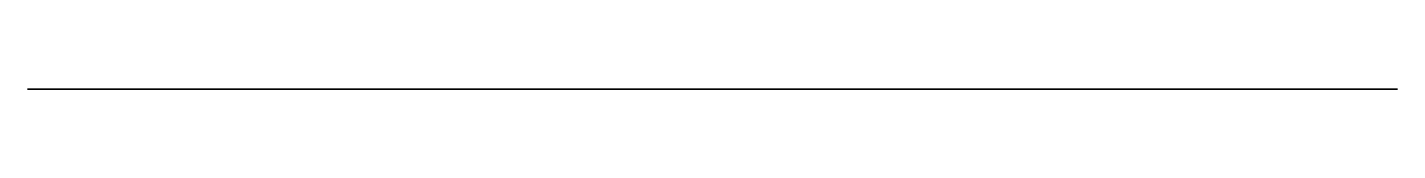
# Model space of a CAD drawing. Extents: x -285 to 15, y -3 to -3.
import ezdxf

# ---------------------------------------------------------------- set-up
doc = ezdxf.new("R2010")
doc.units = 0

msp = doc.modelspace()

# ---------------------------------------------------------------- linework, layer by layer
at = {"layer": 'layer0'}
msp.add_polyline3d([(-285, -3, -36.5), (15, -3, -36.5), (15, -3, 180), (-285, -3, 180), (-285, -3, -36.5)], dxfattribs=at)

doc.saveas('drawing.dxf')
